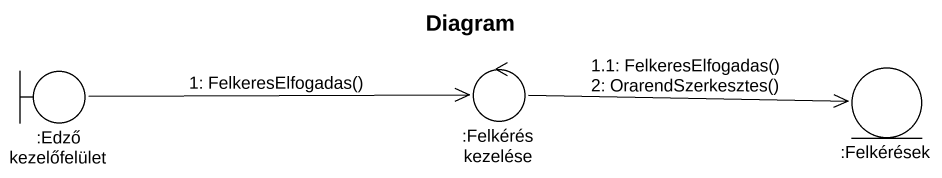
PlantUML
@startuml
title Diagram
boundary ":Edző kezelőfelület" as Edző_kezelőfelület
control ":Felkérés kezelése" as Felkérés_kezelése
entity ":Felkérések" as Felkérések
Edző_kezelőfelület -right-> Felkérés_kezelése : 1: FelkeresElfogadas()
Felkérés_kezelése -right-> Felkérések : 1.1: FelkeresElfogadas()\n2: OrarendSzerkesztes()
@enduml
